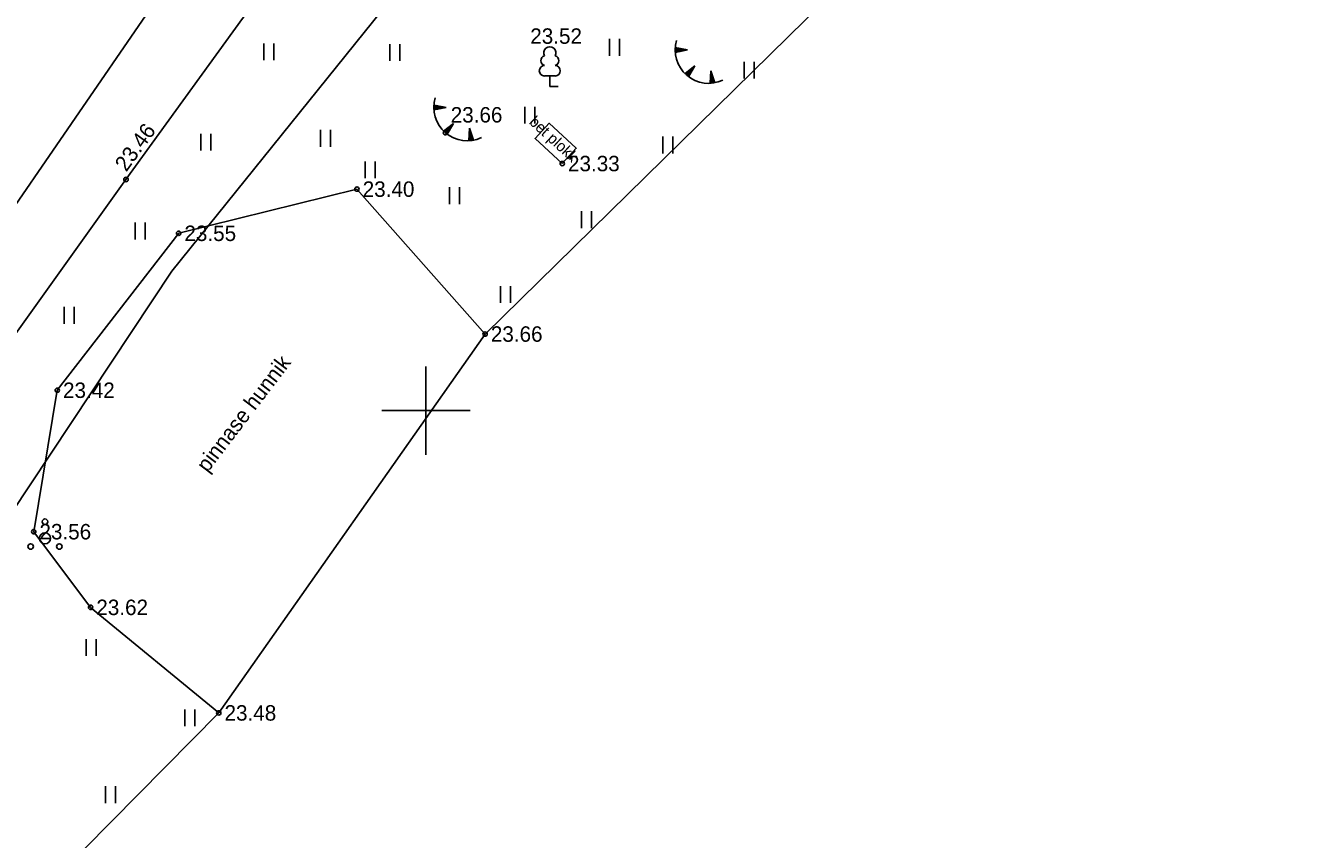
# Model space of a CAD drawing. Extents: x 502022 to 502939, y 6579945 to 6583552.
# Drawn here: x 502131.9 to 502189.6, y 6583380.6 to 6583417.4 of the extents above; entities that cross this region are included whole.
import ezdxf

# ---------------------------------------------------------------- set-up
doc = ezdxf.new("R2010")
doc.units = 0
for name, color, linetype in [('HALJASTUS', 7, 'Continuous'), ('KORGUS-EH2000', 7, 'Continuous'), ('MOOTPIIR', 7, 'Continuous'), ('PIIR', 7, 'Continuous'), ('PUU', 7, 'Continuous'), ('RAJATIS', 7, 'Continuous'), ('RELJEEF', 7, 'Continuous'), ('TEE', 7, 'Continuous'), ('VORK', 7, 'Continuous')]:
    doc.layers.add(name, color=color, linetype=linetype)

msp = doc.modelspace()

# ---------------------------------------------------------------- linework, layer by layer
at = {"layer": 'HALJASTUS'}
for p, q in [((502142.659, 6583416.634), (502142.659, 6583415.873)), ((502143.114, 6583416.634), (502143.114, 6583415.873)), ((502148.362, 6583416.6), (502148.362, 6583415.838)), ((502148.817, 6583416.6), (502148.817, 6583415.838)), ((502158.313, 6583416.836), (502158.313, 6583416.074)), ((502158.768, 6583416.836), (502158.768, 6583416.074)), ((502164.409, 6583415.797), (502164.409, 6583415.036)), ((502164.864, 6583415.797), (502164.864, 6583415.036)), ((502154.482, 6583413.759), (502154.482, 6583412.998)), ((502154.937, 6583413.759), (502154.937, 6583412.998)), ((502139.797, 6583412.535), (502139.797, 6583411.774)), ((502140.252, 6583412.535), (502140.252, 6583411.774)), ((502145.22, 6583412.71), (502145.22, 6583411.949)), ((502145.675, 6583412.71), (502145.675, 6583411.949)), ((502160.729, 6583412.411), (502160.729, 6583411.65)), ((502161.184, 6583412.411), (502161.184, 6583411.65)), ((502147.24, 6583411.286), (502147.24, 6583410.525)), ((502147.695, 6583411.286), (502147.695, 6583410.525)), ((502151.061, 6583410.113), (502151.061, 6583409.352)), ((502151.516, 6583410.113), (502151.516, 6583409.352)), ((502157.05, 6583409.026), (502157.05, 6583408.265)), ((502157.505, 6583409.026), (502157.505, 6583408.265)), ((502136.828, 6583408.516), (502136.828, 6583407.755)), ((502137.284, 6583408.516), (502137.284, 6583407.755)), ((502153.37, 6583405.64), (502153.37, 6583404.879)), ((502153.825, 6583405.64), (502153.825, 6583404.879)), ((502133.608, 6583404.692), (502133.608, 6583403.93)), ((502134.063, 6583404.692), (502134.063, 6583403.93)), ((502134.601, 6583389.647), (502134.601, 6583388.886)), ((502135.056, 6583389.647), (502135.056, 6583388.886)), ((502139.079, 6583386.46), (502139.079, 6583385.699)), ((502139.534, 6583386.46), (502139.534, 6583385.699)), ((502135.487, 6583382.982), (502135.487, 6583382.221)), ((502135.942, 6583382.982), (502135.942, 6583382.221))]:
    msp.add_line(p, q, dxfattribs=at)
msp.add_lwpolyline([(502152.679, 6583403.467), (502146.874, 6583410.031), (502138.798, 6583408.03), (502133.299, 6583400.922), (502132.232, 6583394.515), (502134.808, 6583391.088), (502140.615, 6583386.307)], dxfattribs=at)
at = {"layer": 'KORGUS-EH2000'}
for centre in [(502150.88, 6583412.585), (502156.173, 6583411.189), (502136.412, 6583410.467), (502146.874, 6583410.031), (502138.798, 6583408.03), (502152.679, 6583403.467), (502133.299, 6583400.922), (502132.232, 6583394.515), (502134.808, 6583391.088), (502140.615, 6583386.307)]:
    msp.add_circle(centre, 0.1, dxfattribs=at)
at = {"layer": 'MOOTPIIR'}
for points in [[(502190.981, 6583470.622), (502182.684, 6583464.424), (502171.704, 6583453.032), (502159.285, 6583439.459), (502144.586, 6583428.506), (502105.539, 6583371.698)], [(502127.204, 6583372.756), (502140.615, 6583386.307), (502152.679, 6583403.467), (502169.627, 6583420.101), (502181.368, 6583432.697), (502195.835, 6583444.506)]]:
    msp.add_lwpolyline(points, dxfattribs=at)
at = {"layer": 'PIIR'}
for points in [[(502255.94, 6583508.34), (502238.56, 6583502.09), (502226.47, 6583495.02), (502203.39, 6583479.61), (502205.31, 6583477.38), (502170.39, 6583445.92), (502138.49, 6583406.32), (502115.66, 6583371.91), (502099.02, 6583342.13), (502083.25, 6583300.15), (502125.81, 6583274.2), (502138.82, 6583295.55), (502164.41, 6583279.94), (502148.83, 6583254.28), (502164.87, 6583244.52), (502129.54, 6583169.03)], [(502049.59, 6583207.4), (502063.81, 6583243.68), (502068.5, 6583257.39), (502081.46, 6583295.37), (502078.03, 6583297.46), (502080.64, 6583301.73), (502083.25, 6583300.15), (502099.02, 6583342.13), (502115.66, 6583371.91), (502138.49, 6583406.32), (502170.39, 6583445.92), (502205.31, 6583477.38), (502203.39, 6583479.61), (502193.54, 6583491.04), (502156.64, 6583457.48), (502122.58, 6583414.62), (502099.51, 6583379.86), (502081.82, 6583347.15), (502063.09, 6583297.27), (502055.27, 6583274.21), (502060.12, 6583272.45), (502050.14, 6583239.38)]]:
    msp.add_lwpolyline(points, dxfattribs=at)
at = {"layer": 'PUU'}
for p, q in [((502155.85, 6583415.155), (502155.37, 6583415.155)), ((502155.61, 6583414.68), (502155.61, 6583415.155)), ((502155.99, 6583414.68), (502155.61, 6583414.68))]:
    msp.add_line(p, q, dxfattribs=at)
for centre, radius in [((502132.742, 6583394.966), 0.125), ((502132.092, 6583393.841), 0.125), ((502132.742, 6583394.216), 0.25), ((502133.392, 6583393.841), 0.125)]:
    msp.add_circle(centre, radius, dxfattribs=at)
for centre, radius, start, end in [((502155.44, 6583415.852), 0.233, 109.02174, 253.14154), ((502155.61, 6583416.2), 0.277, 332.5799, 207.4201), ((502155.78, 6583415.852), 0.233, 286.85082, 70.98591), ((502155.373, 6583415.392), 0.238, 90.0016, 269.3953), ((502155.847, 6583415.392), 0.238, 270.6047, 89.9984)]:
    msp.add_arc(centre, radius, start, end, dxfattribs=at)
at = {"layer": 'RAJATIS'}
msp.add_lwpolyline([(502156.173, 6583411.189), (502154.939, 6583412.318), (502155.576, 6583413.015), (502156.81, 6583411.885)], close=True, dxfattribs=at)
at = {"layer": 'RELJEEF'}
for p, q in [((502161.287, 6583416.375), (502161.354, 6583416.429)), ((502161.287, 6583416.343), (502161.386, 6583416.422)), ((502161.287, 6583416.311), (502161.418, 6583416.416)), ((502161.288, 6583416.28), (502161.451, 6583416.41)), ((502161.289, 6583416.408), (502161.322, 6583416.435)), ((502161.289, 6583416.249), (502161.483, 6583416.404)), ((502161.847, 6583416.333), (502161.29, 6583416.441)), ((502161.847, 6583416.333), (502161.291, 6583416.224)), ((502161.301, 6583416.226), (502161.515, 6583416.398)), ((502161.354, 6583416.237), (502161.547, 6583416.391)), ((502161.407, 6583416.247), (502161.58, 6583416.385)), ((502161.46, 6583416.257), (502161.612, 6583416.379)), ((502161.513, 6583416.268), (502161.644, 6583416.373)), ((502161.566, 6583416.278), (502161.676, 6583416.366)), ((502161.619, 6583416.289), (502161.709, 6583416.36)), ((502161.672, 6583416.299), (502161.741, 6583416.354)), ((502161.725, 6583416.31), (502161.773, 6583416.348)), ((502161.778, 6583416.32), (502161.805, 6583416.341)), ((502162.179, 6583415.613), (502161.735, 6583415.261)), ((502161.831, 6583415.174), (502161.837, 6583415.342)), ((502161.855, 6583415.154), (502161.863, 6583415.363)), ((502161.88, 6583415.135), (502161.888, 6583415.383)), ((502162.179, 6583415.613), (502161.899, 6583415.12)), ((502161.904, 6583415.13), (502161.914, 6583415.403)), ((502161.931, 6583415.176), (502161.94, 6583415.424)), ((502161.958, 6583415.223), (502161.965, 6583415.444)), ((502161.984, 6583415.27), (502161.991, 6583415.465)), ((502162.011, 6583415.317), (502162.017, 6583415.485)), ((502162.038, 6583415.364), (502162.043, 6583415.505)), ((502162.064, 6583415.411), (502162.068, 6583415.526)), ((502162.091, 6583415.458), (502162.094, 6583415.546)), ((502162.118, 6583415.505), (502162.12, 6583415.566)), ((502162.144, 6583415.552), (502162.146, 6583415.587)), ((502162.911, 6583415.389), (502162.869, 6583414.824)), ((502162.933, 6583415.322), (502162.908, 6583415.347)), ((502162.911, 6583415.389), (502163.084, 6583414.849)), ((502161.758, 6583415.238), (502161.76, 6583415.281)), ((502161.782, 6583415.216), (502161.785, 6583415.301)), ((502161.807, 6583415.195), (502161.811, 6583415.322)), ((502162.901, 6583414.826), (502162.871, 6583414.856)), ((502162.934, 6583414.828), (502162.874, 6583414.888)), ((502162.967, 6583414.832), (502162.876, 6583414.921)), ((502162.998, 6583414.836), (502162.879, 6583414.954)), ((502163.029, 6583414.84), (502162.881, 6583414.987)), ((502163.06, 6583414.845), (502162.883, 6583415.019)), ((502163.081, 6583414.859), (502162.886, 6583415.052)), ((502163.064, 6583414.911), (502162.888, 6583415.085)), ((502163.048, 6583414.962), (502162.891, 6583415.118)), ((502163.031, 6583415.014), (502162.893, 6583415.15)), ((502163.015, 6583415.065), (502162.896, 6583415.183)), ((502162.998, 6583415.117), (502162.898, 6583415.216)), ((502162.982, 6583415.168), (502162.901, 6583415.249)), ((502162.965, 6583415.22), (502162.903, 6583415.281)), ((502162.949, 6583415.271), (502162.906, 6583415.314)), ((502150.353, 6583413.74), (502150.453, 6583413.819)), ((502150.354, 6583413.772), (502150.421, 6583413.826)), ((502150.354, 6583413.708), (502150.485, 6583413.813)), ((502150.355, 6583413.805), (502150.388, 6583413.832)), ((502150.355, 6583413.677), (502150.517, 6583413.807)), ((502150.356, 6583413.646), (502150.55, 6583413.801)), ((502150.914, 6583413.73), (502150.357, 6583413.838)), ((502150.914, 6583413.73), (502150.358, 6583413.621)), ((502150.368, 6583413.623), (502150.582, 6583413.795)), ((502150.421, 6583413.634), (502150.614, 6583413.788)), ((502150.474, 6583413.644), (502150.646, 6583413.782)), ((502150.527, 6583413.655), (502150.679, 6583413.776)), ((502150.58, 6583413.665), (502150.711, 6583413.77)), ((502150.633, 6583413.675), (502150.743, 6583413.763)), ((502150.686, 6583413.686), (502150.775, 6583413.757)), ((502150.739, 6583413.696), (502150.807, 6583413.751)), ((502150.792, 6583413.707), (502150.84, 6583413.745)), ((502150.845, 6583413.717), (502150.872, 6583413.739)), ((502151.246, 6583413.01), (502150.801, 6583412.658)), ((502150.825, 6583412.636), (502150.826, 6583412.678)), ((502150.849, 6583412.613), (502150.852, 6583412.699)), ((502150.873, 6583412.592), (502150.878, 6583412.719)), ((502150.898, 6583412.571), (502150.903, 6583412.739)), ((502150.922, 6583412.551), (502150.929, 6583412.76)), ((502150.946, 6583412.532), (502150.955, 6583412.78)), ((502151.246, 6583413.01), (502150.966, 6583412.517)), ((502150.971, 6583412.527), (502150.981, 6583412.8)), ((502150.998, 6583412.574), (502151.006, 6583412.821)), ((502151.024, 6583412.621), (502151.032, 6583412.841)), ((502151.051, 6583412.667), (502151.058, 6583412.862)), ((502151.078, 6583412.714), (502151.084, 6583412.882)), ((502151.104, 6583412.761), (502151.109, 6583412.902)), ((502151.131, 6583412.808), (502151.135, 6583412.923)), ((502151.158, 6583412.855), (502151.161, 6583412.943)), ((502151.184, 6583412.902), (502151.187, 6583412.963)), ((502151.211, 6583412.949), (502151.212, 6583412.984)), ((502151.978, 6583412.786), (502151.935, 6583412.221)), ((502152.147, 6583412.257), (502151.953, 6583412.449)), ((502152.131, 6583412.308), (502151.955, 6583412.482)), ((502152.115, 6583412.359), (502151.958, 6583412.515)), ((502152.098, 6583412.411), (502151.96, 6583412.547)), ((502152.082, 6583412.462), (502151.962, 6583412.58)), ((502152.065, 6583412.514), (502151.965, 6583412.613)), ((502152.049, 6583412.565), (502151.967, 6583412.646)), ((502152.032, 6583412.617), (502151.97, 6583412.678)), ((502152.016, 6583412.668), (502151.972, 6583412.711)), ((502151.999, 6583412.72), (502151.975, 6583412.744)), ((502151.978, 6583412.786), (502152.151, 6583412.247)), ((502151.968, 6583412.223), (502151.938, 6583412.253)), ((502152.001, 6583412.225), (502151.94, 6583412.286)), ((502152.033, 6583412.229), (502151.943, 6583412.318)), ((502152.065, 6583412.233), (502151.945, 6583412.351)), ((502152.096, 6583412.237), (502151.948, 6583412.384)), ((502152.126, 6583412.242), (502151.95, 6583412.416))]:
    msp.add_line(p, q, dxfattribs=at)
for centre in [(502162.8, 6583416.336), (502151.867, 6583413.733)]:
    msp.add_arc(centre, 1.514, 163.42341, 295.17451, dxfattribs=at)
at = {"layer": 'TEE'}
msp.add_lwpolyline([(502211.645, 6583441.344), (502202.821, 6583448.422), (502196.688, 6583453.818), (502192.138, 6583455.974), (502188.557, 6583456.496), (502186.156, 6583456.475), (502177.572, 6583447.018), (502172.488, 6583441.554), (502165.038, 6583433.627), (502157.846, 6583426.297), (502153.697, 6583429.563), (502152.014, 6583429.04), (502150.749, 6583429.403), (502148.898, 6583427.367), (502141.69, 6583417.76), (502136.412, 6583410.467), (502127.782, 6583398.414), (502126.73, 6583396.909), (502112.737, 6583375.201)], dxfattribs=at)
at = {"layer": 'VORK'}
for p, q in [((502150, 6583402), (502150, 6583398)), ((502148, 6583400), (502152, 6583400))]:
    msp.add_line(p, q, dxfattribs=at)

# ---------------------------------------------------------------- texts
at = {"layer": 'HALJASTUS'}
msp.add_text('pinnase hunnik', height=0.7, rotation=52.71417, dxfattribs=at).set_placement((502140.103, 6583397.155))
at = {"layer": 'KORGUS-EH2000'}
for s, p in [(' 23.52', (502154.464, 6583416.612)), (' 23.66', (502150.861, 6583413.047)), (' 23.33', (502156.173, 6583410.839)), (' 23.40', (502146.874, 6583409.681)), (' 23.55', (502138.798, 6583407.68)), (' 23.66', (502152.679, 6583403.117)), (' 23.42', (502133.299, 6583400.572)), (' 23.56', (502132.232, 6583394.165)), (' 23.62', (502134.808, 6583390.738)), (' 23.48', (502140.615, 6583385.957))]:
    msp.add_text(s, height=0.7, dxfattribs=at).set_placement(p)
msp.add_text(' 23.46', height=0.7, rotation=54.10894, dxfattribs=at).set_placement((502136.271, 6583410.57))
at = {"layer": 'RAJATIS'}
msp.add_text('bet plokk', height=0.5, rotation=317.50031, dxfattribs=at).set_placement((502154.636, 6583413.023))

doc.saveas('drawing.dxf')
